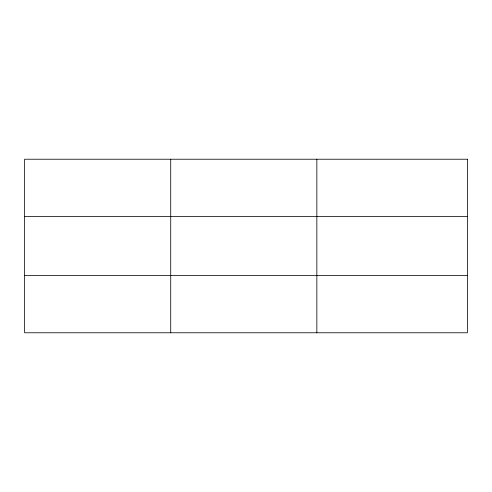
<?xml version="1.0" encoding="UTF-8"?>
<svg xmlns="http://www.w3.org/2000/svg" width="492" height="492" viewBox="0 0 492 492"><rect width="100%" height="100%" fill="white"/><g stroke="black" fill="none" stroke-linecap="round" stroke-linejoin="round"><path stroke-width="0.74" d="M170.724 159.223L170.724 332.776M316.848 159.223L316.848 332.776M24.6 216.492L467.4 216.492M24.6 275.508L467.4 275.508M467.4 159.223L467.4 332.776L24.6 332.776L24.6 159.223L467.4 159.223"/></g></svg>
